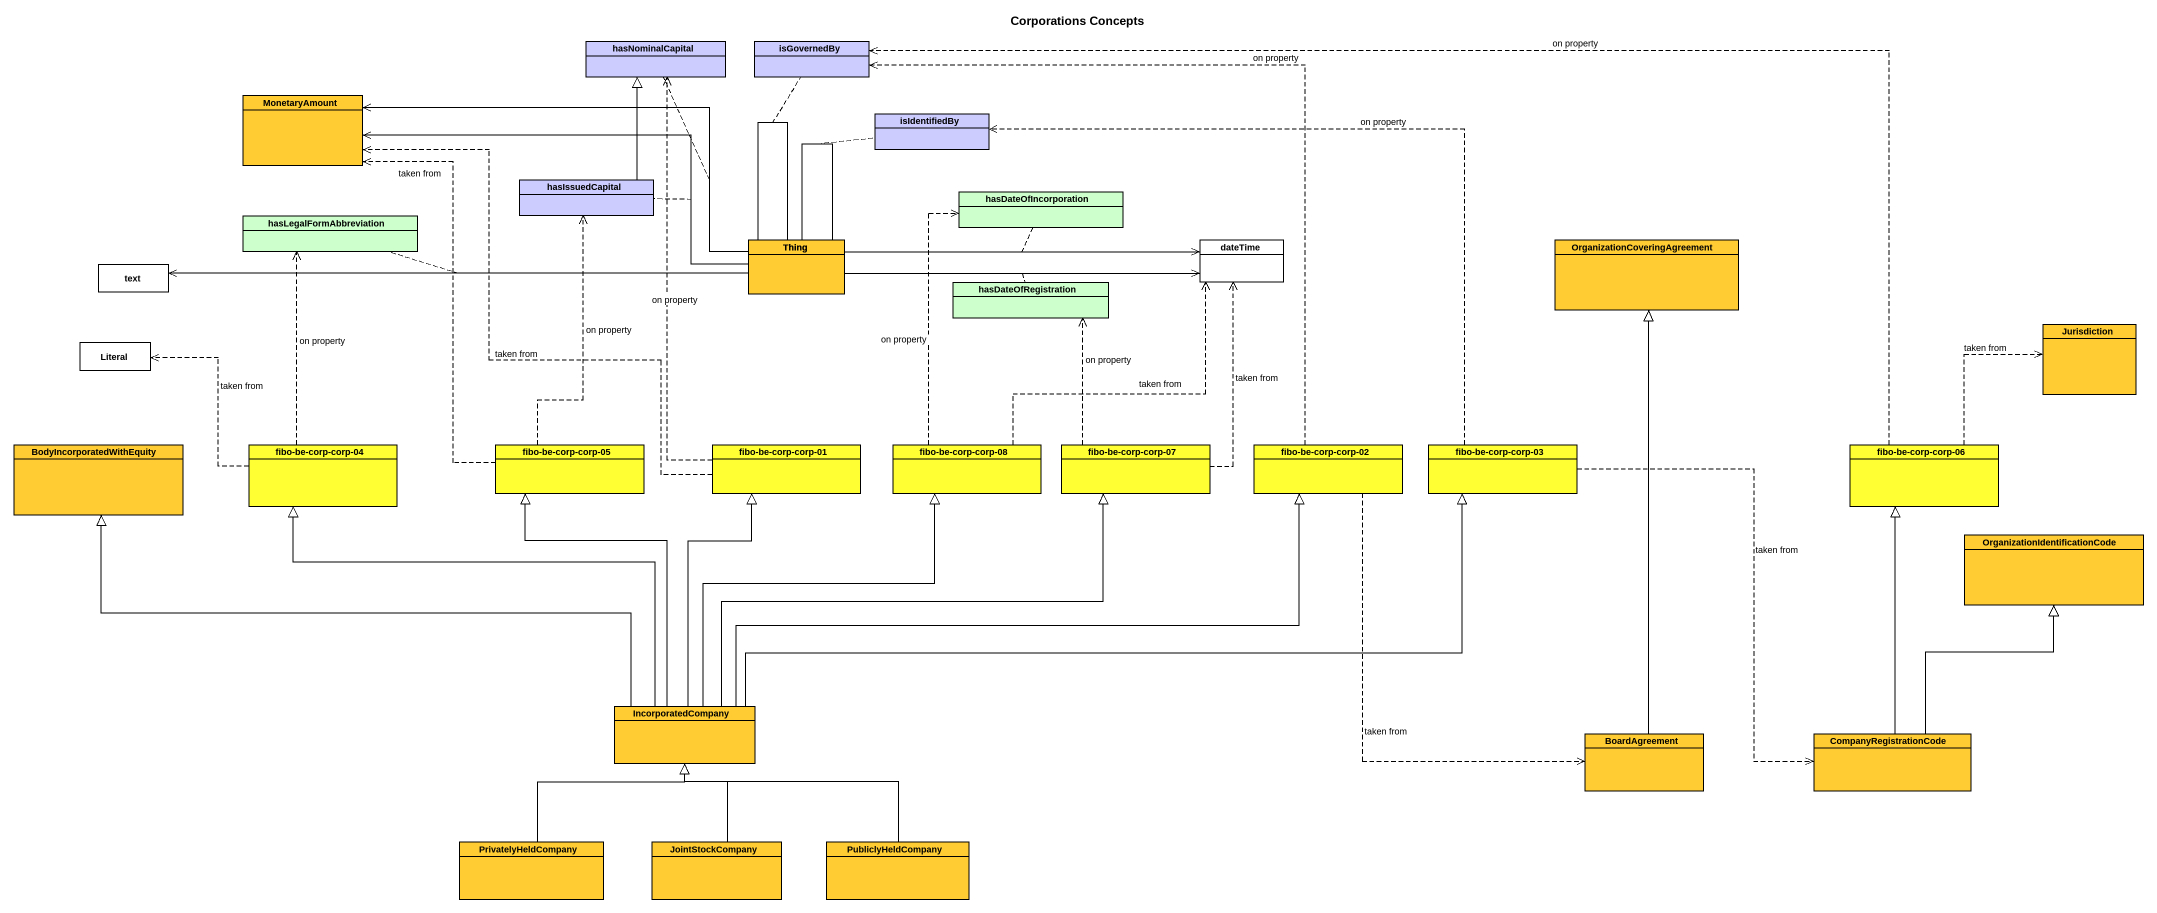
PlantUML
@startuml
title Corporations Concepts
hide circle
hide empty members
class hasNominalCapital #CCCCFF
class isGovernedBy #CCCCFF
class MonetaryAmount #FFCC33
class isIdentifiedBy #CCCCFF
class hasIssuedCapital #CCCCFF
class hasDateOfIncorporation #CCFFCC
class hasLegalFormAbbreviation #CCFFCC
class text
class Thing #FFCC33
class "Thing" as Thing_2 #FFCC33
class dateTime
class "OrganizationCoveringAgreement" as OrganizationCoveringAgreemen #FFCC33
class hasDateOfRegistration #CCFFCC
class Literal
class Jurisdiction #FFCC33
class BodyIncorporatedWithEquity #FFCC33
class "fibo-be-corp-corp-04" as fibo_be_corp_corp_04 #FFFF33
class "fibo-be-corp-corp-05" as fibo_be_corp_corp_05 #FFFF33
class "fibo-be-corp-corp-01" as fibo_be_corp_corp_01 #FFFF33
class "fibo-be-corp-corp-08" as fibo_be_corp_corp_08 #FFFF33
class "fibo-be-corp-corp-07" as fibo_be_corp_corp_07 #FFFF33
class "fibo-be-corp-corp-02" as fibo_be_corp_corp_02 #FFFF33
class "fibo-be-corp-corp-03" as fibo_be_corp_corp_03 #FFFF33
class "fibo-be-corp-corp-06" as fibo_be_corp_corp_06 #FFFF33
class "OrganizationIdentificationCode" as OrganizationIdentificationCo #FFCC33
class IncorporatedCompany #FFCC33
class BoardAgreement #FFCC33
class CompanyRegistrationCode #FFCC33
class PrivatelyHeldCompany #FFCC33
class JointStockCompany #FFCC33
class PubliclyHeldCompany #FFCC33
hasIssuedCapital -up-|> hasNominalCapital
Thing -left-> MonetaryAmount
(Thing, MonetaryAmount) .. hasIssuedCapital
Thing -left-> MonetaryAmount
(Thing, MonetaryAmount) .. hasNominalCapital
Thing -left-> text
(Thing, text) .. hasLegalFormAbbreviation
Thing -right-> dateTime
(Thing, dateTime) .. hasDateOfIncorporation
Thing -right-> dateTime
(Thing, dateTime) .. hasDateOfRegistration
Thing_2 -- Thing_2
(Thing_2, Thing_2) .. isGovernedBy
Thing_2 -- Thing_2
(Thing_2, Thing_2) .. isIdentifiedBy
fibo_be_corp_corp_04 .up.> hasLegalFormAbbreviation : on property
fibo_be_corp_corp_04 .left.> Literal : taken from
fibo_be_corp_corp_05 .up.> MonetaryAmount : taken from
fibo_be_corp_corp_05 .up.> hasIssuedCapital : on property
fibo_be_corp_corp_01 .up.> hasNominalCapital : on property
fibo_be_corp_corp_01 .up.> MonetaryAmount : taken from
fibo_be_corp_corp_08 .up.> hasDateOfIncorporation : on property
fibo_be_corp_corp_08 .up.> dateTime : taken from
fibo_be_corp_corp_07 .up.> dateTime : taken from
fibo_be_corp_corp_07 .up.> hasDateOfRegistration : on property
fibo_be_corp_corp_02 .up.> isGovernedBy : on property
fibo_be_corp_corp_02 ..> BoardAgreement : taken from
fibo_be_corp_corp_03 .left.> isIdentifiedBy : on property
fibo_be_corp_corp_03 ..> CompanyRegistrationCode : taken from
fibo_be_corp_corp_06 .left.> isGovernedBy : on property
fibo_be_corp_corp_06 .up.> Jurisdiction : taken from
IncorporatedCompany -left-|> BodyIncorporatedWithEquity
IncorporatedCompany -up-|> fibo_be_corp_corp_04
IncorporatedCompany -up-|> fibo_be_corp_corp_05
IncorporatedCompany -up-|> fibo_be_corp_corp_01
IncorporatedCompany -up-|> fibo_be_corp_corp_08
IncorporatedCompany -right-|> fibo_be_corp_corp_07
IncorporatedCompany -right-|> fibo_be_corp_corp_02
IncorporatedCompany -right-|> fibo_be_corp_corp_03
BoardAgreement -up-|> OrganizationCoveringAgreemen
CompanyRegistrationCode -up-|> fibo_be_corp_corp_06
CompanyRegistrationCode -up-|> OrganizationIdentificationCo
PrivatelyHeldCompany -up-|> IncorporatedCompany
JointStockCompany -up-|> IncorporatedCompany
PubliclyHeldCompany -up-|> IncorporatedCompany
@enduml
